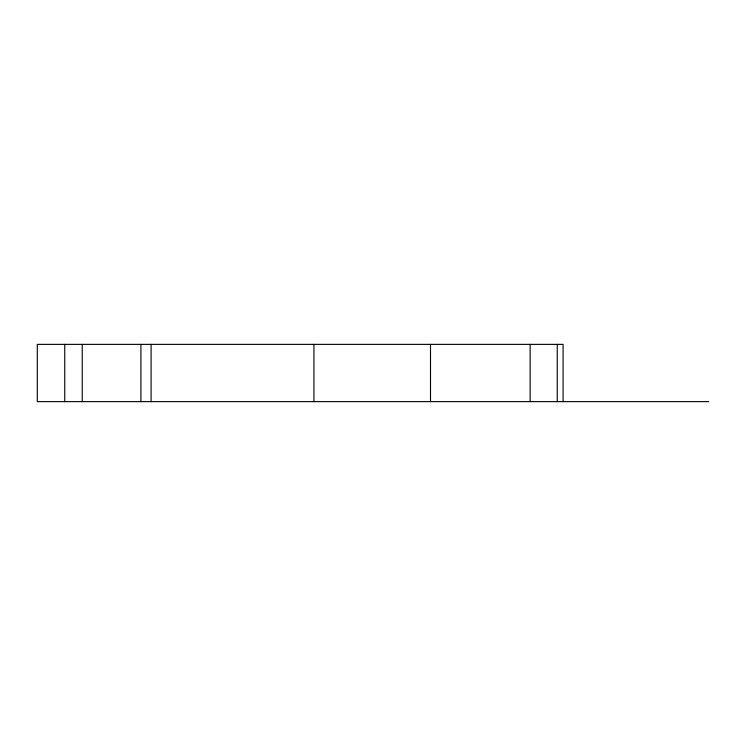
<?xml version="1.0" encoding="UTF-8"?>
<svg xmlns="http://www.w3.org/2000/svg" width="746" height="746" viewBox="0 0 746 746"><rect width="100%" height="100%" fill="white"/><g stroke="black" fill="none" stroke-linecap="round" stroke-linejoin="round"><path stroke-width="1.12" d="M708.7 401.628L37.3 401.628L37.3 344.372L563.09 344.372L563.09 401.628M557.243 344.372L557.243 401.628M530.126 344.372L530.126 401.628M430.507 344.372L430.507 401.628M313.935 344.372L313.935 401.628M151.093 344.372L151.093 401.628M140.919 344.372L140.919 401.628M82.228 344.372L82.228 401.628M64.753 344.372L64.753 401.628"/></g></svg>
